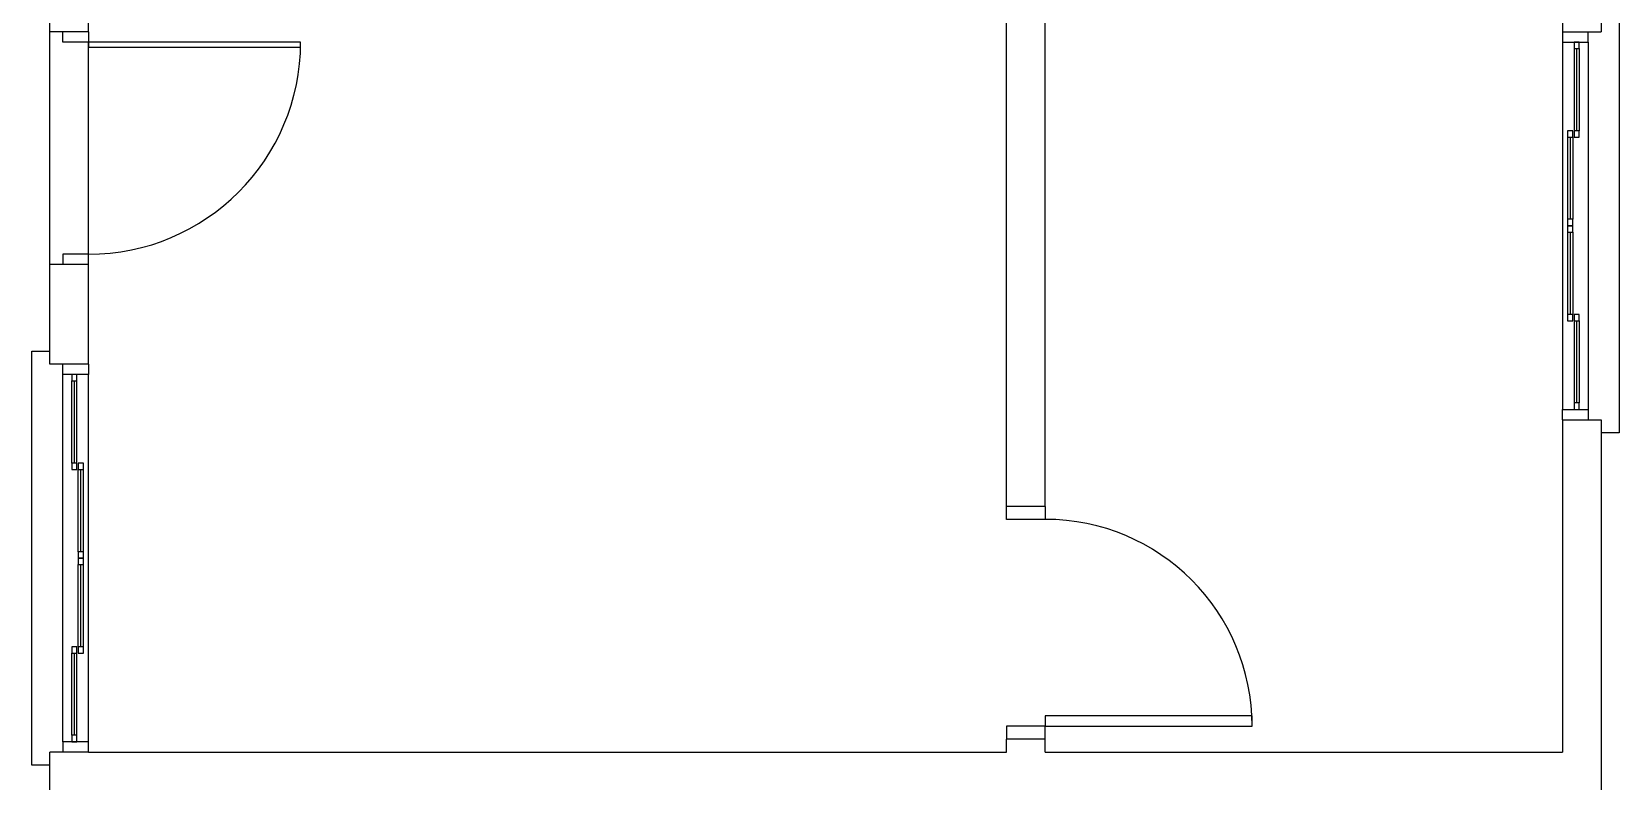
# Model space of a CAD drawing. Extents: x 241 to 398, y 106 to 179.
# Drawn here: x 259.7 to 265.84, y 132.83 to 135.73 of the extents above; entities that cross this region are included whole.
import ezdxf

# ---------------------------------------------------------------- set-up
doc = ezdxf.new("R2010")
doc.units = 0
doc.layers.add('ALVVISTA', color=8, linetype='CONTINUOUS')

msp = doc.modelspace()

# ---------------------------------------------------------------- linework, layer by layer
at = {"layer": 'ALVVISTA'}
for p, q in [((265.7711, 137.0919, -3.35), (265.7711, 135.7319, -3.35)), ((265.6211, 137.0169, -3.35), (265.6211, 135.7319, -3.35)), ((259.7711, 135.7319, -3.35), (259.7711, 135.8569, -3.35)), ((263.6211, 133.8969, -3.35), (263.6211, 135.8569, -3.35)), ((259.9211, 135.7319, -3.35), (259.9211, 135.7819, -3.35)), ((263.4711, 133.8969, -3.35), (263.4711, 135.7819, -3.35)), ((265.8411, 135.7819, -3.35), (265.8411, 134.1819, -3.35)), ((259.9211, 135.7319, -3.35), (259.7711, 135.7319, -3.35)), ((259.7711, 134.8319, -3.35), (259.7711, 135.7319, -3.35)), ((259.7711, 135.7319, -3.35), (259.7711, 135.7319, -3.35)), ((259.8211, 135.6919, -3.35), (259.8211, 135.7319, -3.35)), ((259.9211, 135.7319, -3.35), (259.9211, 135.6919, -3.35)), ((265.6211, 135.7319, -3.35), (265.7711, 135.7319, -3.35)), ((265.6211, 135.7319, -3.35), (265.6211, 135.6919, -3.35)), ((265.7211, 135.6919, -3.35), (265.7211, 135.7319, -3.35)), ((259.9211, 135.6919, -3.35), (259.8211, 135.6919, -3.35)), ((259.9211, 134.8719, -3.35), (259.9211, 135.6919, -3.35)), ((260.7411, 135.6919, -3.35), (259.9211, 135.6919, -3.35)), ((259.9211, 135.6919, -3.35), (259.9211, 135.6719, -3.35)), ((259.9211, 135.6719, -3.35), (260.7411, 135.6719, -3.35)), ((260.7411, 135.6719, -3.35), (260.7411, 135.6919, -3.35)), ((265.6211, 135.6919, -3.35), (265.6211, 134.2719, -3.35)), ((265.6211, 135.6919, -3.35), (265.7211, 135.6919, -3.35)), ((265.6661, 135.6919, -3.35), (265.6661, 135.6669, -3.35)), ((265.6861, 135.6919, -3.35), (265.6661, 135.6919, -3.35)), ((265.6661, 135.6669, -3.35), (265.6661, 135.3494, -3.35)), ((265.6661, 135.6669, -3.35), (265.6861, 135.6669, -3.35)), ((265.6761, 135.6669, -3.35), (265.6761, 135.3494, -3.35)), ((265.6861, 135.6669, -3.35), (265.6861, 135.6919, -3.35)), ((265.6861, 135.6669, -3.35), (265.6861, 135.3494, -3.35)), ((265.7211, 135.6919, -3.35), (265.7211, 134.2719, -3.35)), ((265.6411, 135.3494, -3.35), (265.6411, 135.3244, -3.35)), ((265.6611, 135.3494, -3.35), (265.6411, 135.3494, -3.35)), ((265.6611, 135.3244, -3.35), (265.6611, 135.3494, -3.35)), ((265.6861, 135.3494, -3.35), (265.6661, 135.3494, -3.35)), ((265.6661, 135.3494, -3.35), (265.6661, 135.3244, -3.35)), ((265.6861, 135.3244, -3.35), (265.6861, 135.3494, -3.35)), ((265.6411, 135.3244, -3.35), (265.6411, 135.0069, -3.35)), ((265.6411, 135.3244, -3.35), (265.6611, 135.3244, -3.35)), ((265.6511, 135.3244, -3.35), (265.6511, 135.0069, -3.35)), ((265.6611, 135.3244, -3.35), (265.6611, 135.0069, -3.35)), ((265.6661, 135.3244, -3.35), (265.6861, 135.3244, -3.35)), ((265.6611, 135.0069, -3.35), (265.6411, 135.0069, -3.35)), ((265.6411, 135.0069, -3.35), (265.6411, 134.9819, -3.35)), ((265.6411, 134.9819, -3.35), (265.6611, 134.9819, -3.35)), ((265.6411, 134.9819, -3.35), (265.6411, 134.9569, -3.35)), ((265.6611, 134.9819, -3.35), (265.6411, 134.9819, -3.35)), ((265.6611, 134.9819, -3.35), (265.6611, 135.0069, -3.35)), ((265.6611, 134.9569, -3.35), (265.6611, 134.9819, -3.35)), ((265.6411, 134.9569, -3.35), (265.6411, 134.6394, -3.35)), ((265.6411, 134.9569, -3.35), (265.6611, 134.9569, -3.35)), ((265.6511, 134.9569, -3.35), (265.6511, 134.6394, -3.35)), ((265.6611, 134.9569, -3.35), (265.6611, 134.6394, -3.35)), ((259.9211, 134.8719, -3.35), (259.8211, 134.8719, -3.35)), ((259.8211, 134.8719, -3.35), (259.8211, 134.8319, -3.35)), ((259.9211, 134.8319, -3.35), (259.9211, 134.8719, -3.35)), ((259.9211, 134.8319, -3.35), (259.7711, 134.8319, -3.35)), ((259.7711, 134.4469, -3.35), (259.7711, 134.8319, -3.35)), ((259.7711, 134.8319, -3.35), (259.7711, 134.8319, -3.35)), ((259.9211, 134.4469, -3.35), (259.9211, 134.8319, -3.35)), ((265.6611, 134.6394, -3.35), (265.6411, 134.6394, -3.35)), ((265.6411, 134.6394, -3.35), (265.6411, 134.6144, -3.35)), ((265.6411, 134.6144, -3.35), (265.6611, 134.6144, -3.35)), ((265.6611, 134.6144, -3.35), (265.6611, 134.6394, -3.35)), ((265.6661, 134.6394, -3.35), (265.6661, 134.6144, -3.35)), ((265.6861, 134.6394, -3.35), (265.6661, 134.6394, -3.35)), ((265.6661, 134.6144, -3.35), (265.6661, 134.2969, -3.35)), ((265.6661, 134.6144, -3.35), (265.6861, 134.6144, -3.35)), ((265.6761, 134.6144, -3.35), (265.6761, 134.2969, -3.35)), ((265.6861, 134.6144, -3.35), (265.6861, 134.6394, -3.35)), ((265.6861, 134.6144, -3.35), (265.6861, 134.2969, -3.35)), ((259.7011, 132.8969, -3.35), (259.7011, 134.4969, -3.35)), ((259.7011, 134.4969, -3.35), (259.7711, 134.4969, -3.35)), ((259.9211, 134.4469, -3.35), (259.7711, 134.4469, -3.35)), ((259.8211, 134.4069, -3.35), (259.8211, 134.4469, -3.35)), ((259.8211, 132.9869, -3.35), (259.8211, 134.4069, -3.35)), ((259.9211, 134.4069, -3.35), (259.8211, 134.4069, -3.35)), ((259.8561, 134.4069, -3.35), (259.8561, 134.3819, -3.35)), ((259.8761, 134.4069, -3.35), (259.8561, 134.4069, -3.35)), ((259.8761, 134.3819, -3.35), (259.8761, 134.4069, -3.35)), ((259.9211, 134.4469, -3.35), (259.9211, 134.4069, -3.35)), ((259.9211, 132.9869, -3.35), (259.9211, 134.4069, -3.35)), ((259.8561, 134.0644, -3.35), (259.8561, 134.3819, -3.35)), ((259.8561, 134.3819, -3.35), (259.8761, 134.3819, -3.35)), ((259.8661, 134.0644, -3.35), (259.8661, 134.3819, -3.35)), ((259.8761, 134.0644, -3.35), (259.8761, 134.3819, -3.35)), ((265.6861, 134.2969, -3.35), (265.6661, 134.2969, -3.35)), ((265.6661, 134.2969, -3.35), (265.6661, 134.2719, -3.35)), ((265.6861, 134.2719, -3.35), (265.6861, 134.2969, -3.35)), ((265.6211, 134.2319, -3.35), (265.6211, 134.2719, -3.35)), ((265.6211, 134.2719, -3.35), (265.7211, 134.2719, -3.35)), ((265.6211, 134.2319, -3.35), (265.6211, 132.9469, -3.35)), ((265.6211, 134.2319, -3.35), (265.7711, 134.2319, -3.35)), ((265.6661, 134.2719, -3.35), (265.6861, 134.2719, -3.35)), ((265.7211, 134.2719, -3.35), (265.7211, 134.2319, -3.35)), ((265.7711, 134.2319, -3.35), (265.7711, 132.8719, -3.35)), ((265.8411, 134.1819, -3.35), (265.7711, 134.1819, -3.35)), ((259.8761, 134.0644, -3.35), (259.8561, 134.0644, -3.35)), ((259.8561, 134.0644, -3.35), (259.8561, 134.0394, -3.35)), ((259.8561, 134.0394, -3.35), (259.8761, 134.0394, -3.35)), ((259.8761, 134.0394, -3.35), (259.8761, 134.0644, -3.35)), ((259.8811, 134.0644, -3.35), (259.8811, 134.0394, -3.35)), ((259.9011, 134.0644, -3.35), (259.8811, 134.0644, -3.35)), ((259.8811, 133.7219, -3.35), (259.8811, 134.0394, -3.35)), ((259.8811, 134.0394, -3.35), (259.9011, 134.0394, -3.35)), ((259.8911, 133.7219, -3.35), (259.8911, 134.0394, -3.35)), ((259.9011, 134.0394, -3.35), (259.9011, 134.0644, -3.35)), ((259.9011, 133.7219, -3.35), (259.9011, 134.0394, -3.35)), ((263.6211, 133.8969, -3.35), (263.4711, 133.8969, -3.35)), ((263.4711, 133.8469, -3.35), (263.4711, 133.8969, -3.35)), ((263.6211, 133.8969, -3.35), (263.6211, 133.8469, -3.35)), ((263.6211, 133.8469, -3.35), (263.4711, 133.8469, -3.35)), ((259.9011, 133.7219, -3.35), (259.8811, 133.7219, -3.35)), ((259.8811, 133.7219, -3.35), (259.8811, 133.6969, -3.35)), ((259.8811, 133.6969, -3.35), (259.8811, 133.6719, -3.35)), ((259.9011, 133.6969, -3.35), (259.8811, 133.6969, -3.35)), ((259.8811, 133.6969, -3.35), (259.9011, 133.6969, -3.35)), ((259.8811, 133.3544, -3.35), (259.8811, 133.6719, -3.35)), ((259.8811, 133.6719, -3.35), (259.9011, 133.6719, -3.35)), ((259.8911, 133.3544, -3.35), (259.8911, 133.6719, -3.35)), ((259.9011, 133.6969, -3.35), (259.9011, 133.7219, -3.35)), ((259.9011, 133.6719, -3.35), (259.9011, 133.6969, -3.35)), ((259.9011, 133.3544, -3.35), (259.9011, 133.6719, -3.35)), ((259.8561, 133.3544, -3.35), (259.8561, 133.3294, -3.35)), ((259.8761, 133.3544, -3.35), (259.8561, 133.3544, -3.35)), ((259.8561, 133.0119, -3.35), (259.8561, 133.3294, -3.35)), ((259.8561, 133.3294, -3.35), (259.8761, 133.3294, -3.35)), ((259.8661, 133.0119, -3.35), (259.8661, 133.3294, -3.35)), ((259.8761, 133.3294, -3.35), (259.8761, 133.3544, -3.35)), ((259.8761, 133.0119, -3.35), (259.8761, 133.3294, -3.35)), ((259.9011, 133.3544, -3.35), (259.8811, 133.3544, -3.35)), ((259.8811, 133.3544, -3.35), (259.8811, 133.3294, -3.35)), ((259.8811, 133.3294, -3.35), (259.9011, 133.3294, -3.35)), ((259.9011, 133.3294, -3.35), (259.9011, 133.3544, -3.35)), ((264.4211, 133.0869, -3.35), (263.6211, 133.0869, -3.35)), ((263.6211, 133.0869, -3.35), (263.6211, 133.0469, -3.35)), ((264.4211, 133.0469, -3.35), (264.4211, 133.0869, -3.35)), ((259.8761, 133.0119, -3.35), (259.8561, 133.0119, -3.35)), ((259.8561, 133.0119, -3.35), (259.8561, 132.9869, -3.35)), ((259.8761, 132.9869, -3.35), (259.8761, 133.0119, -3.35)), ((263.6211, 133.0469, -3.35), (263.4711, 133.0469, -3.35)), ((263.4711, 133.0469, -3.35), (263.4711, 132.9969, -3.35)), ((263.6211, 132.9969, -3.35), (263.4711, 132.9969, -3.35)), ((263.4711, 132.9469, -3.35), (263.4711, 132.9969, -3.35)), ((263.6211, 132.9969, -3.35), (263.6211, 133.0469, -3.35)), ((263.6211, 133.0469, -3.35), (264.4211, 133.0469, -3.35)), ((263.6211, 132.9469, -3.35), (263.6211, 132.9969, -3.35)), ((259.9211, 132.9469, -3.35), (259.7711, 132.9469, -3.35)), ((259.7711, 132.8719, -3.35), (259.7711, 132.9469, -3.35)), ((259.9211, 132.9869, -3.35), (259.8211, 132.9869, -3.35)), ((259.8211, 132.9869, -3.35), (259.8211, 132.9469, -3.35)), ((259.8561, 132.9869, -3.35), (259.8761, 132.9869, -3.35)), ((259.9211, 132.9469, -3.35), (259.9211, 132.9869, -3.35)), ((259.9211, 132.9469, -3.35), (259.9211, 132.9469, -3.35)), ((259.9211, 132.9469, -3.35), (263.4711, 132.9469, -3.35)), ((263.6211, 132.9469, -3.35), (265.6211, 132.9469, -3.35)), ((259.7711, 132.8969, -3.35), (259.7011, 132.8969, -3.35)), ((259.7711, 132.1294, -3.35), (259.7711, 132.8719, -3.35)), ((265.7711, 132.8719, -3.35), (265.7711, 132.3969, -3.35))]:
    msp.add_line(p, q, dxfattribs=at)
for centre, radius, start, end in [((259.9211, 135.6919, -3.35), 0.82, 270, 0), ((263.6211, 133.0469, -3.35), 0.8, 0, 90)]:
    msp.add_arc(centre, radius, start, end, dxfattribs=at)

doc.saveas('drawing.dxf')
